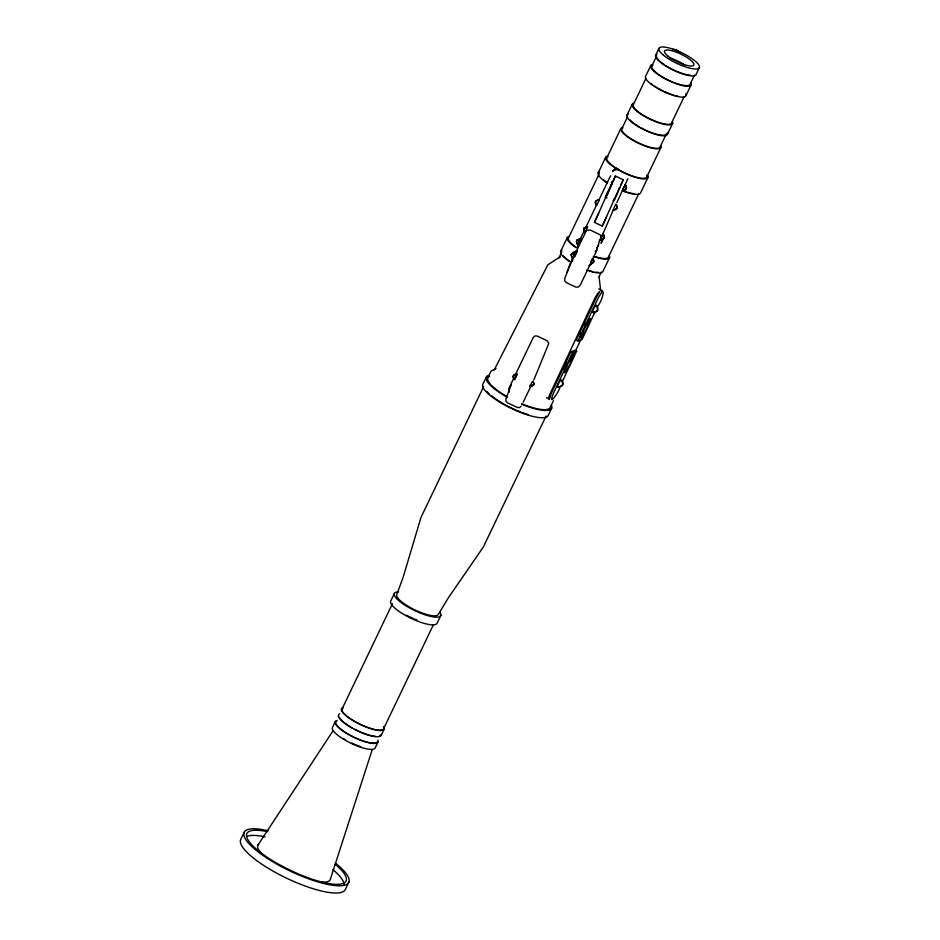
<?xml version="1.0" encoding="UTF-8"?>
<svg xmlns="http://www.w3.org/2000/svg" width="940" height="940" viewBox="0 0 940 940"><rect width="100%" height="100%" fill="white"/><g stroke="black" fill="none" stroke-linecap="round" stroke-linejoin="round"><path stroke-width="1.41" d="M513.123 377.046L513.357 376.024M513.275 376.47L513.875 379.208L516.601 373.697L513.78 375.084A6.016 5.805 20.7 0 0 513.428 375.765L513.24 376.329M533.791 383.978L533.18 381.24L533.826 383.72M571.273 255.01L571.873 257.748L571.356 254.564M583.752 229.243L584.469 231.663M593.763 261.12L593.163 258.394L593.681 261.579A6.016 5.805 20.7 0 1 593.41 262.154L590.438 263.893L592.74 262.883M596.912 249.359L596.865 247.608M601.859 241.521L601.095 243.284L604.255 236.563L603.504 234.401L604.138 236.868M626.557 187.236L626.322 188.27M601.823 291.905L601.8 290.848A7.132 1.645 -61.3 0 1 602.564 292.07M533.908 383.661L533.709 384.437A6.016 5.805 20.7 0 1 533.427 385.001L530.477 386.669L533.321 385.306A6.016 5.805 20.7 0 0 533.626 384.683L533.826 384.119M572.284 260.016L572.484 259.252M576.408 241.768L576.608 241.004A6.016 5.805 20.7 0 1 576.878 240.44L579.851 238.689L577.043 240.229M595.302 202.605L595.572 201.595A6.016 5.805 20.7 0 1 595.889 200.96L598.745 199.527L595.772 201.278A6.016 5.805 20.7 0 0 595.455 201.9L595.455 201.9M595.502 201.841L596.019 205.026L595.384 202.558M595.208 251.544L596.559 250.393A6.016 5.805 20.7 0 0 596.877 249.758L597.029 249.053M604.02 237.585L604.009 237.033M616.934 207.999L617.134 207.235M626.522 187.495L626.252 188.517A6.016 5.805 20.7 0 1 625.934 189.14L625.899 189.199M510.937 385.835L511.149 384.754L505.92 398.971L505.92 401.192L507.4 402.767L517.353 407.455L519.503 407.596L521.16 406.209M571.238 254.869L571.426 254.305A6.016 5.805 20.7 0 1 571.743 253.683L571.908 253.471M576.49 241.31L576.678 240.758A6.016 5.805 20.7 0 1 576.995 240.123L577.031 240.064M572.366 259.569L572.554 259.005A6.016 5.805 20.7 0 1 572.871 258.371L572.907 258.312M583.716 229.101L583.904 228.538A6.016 5.805 20.7 0 1 584.222 227.915L584.257 227.856M593.798 261.273L593.61 261.837A6.016 5.805 20.7 0 1 593.293 262.46L592.823 263.012M596.947 249.511L596.759 250.075A6.016 5.805 20.7 0 1 596.442 250.698L595.772 251.427M604.138 237.28L603.974 237.773A6.016 5.805 20.7 0 1 603.633 238.466L600.778 239.9L603.75 238.161A6.016 5.805 20.7 0 0 604.067 237.526L604.091 237.468M617.051 207.681L616.852 208.245A6.016 5.805 20.7 0 1 616.546 208.88L616.511 208.927M513.875 379.208L513.311 377.528M516.601 373.697L513.663 375.389A6.016 5.805 20.7 0 0 513.311 376.071L513.311 376.071M574.587 252.331L571.661 253.929A6.016 5.805 20.7 0 0 571.309 254.623L571.309 254.623M573.764 252.39L576.584 250.851L573.611 252.601A6.016 5.805 20.7 0 0 573.294 253.224L573.858 256.35L573.412 252.919A6.016 5.805 20.7 0 1 573.729 252.284L573.764 252.226M596.595 205.484L599.45 199.703M612.974 210.125L615.865 204.25L615.371 205.084M622.327 190.374L625.253 184.522L624.771 185.356M372.158 749.873L330.257 879.546A40.103 10.469 25.6 0 1 319.835 881.92M566.973 272.306L570.897 261.637M563.342 369.408L566.08 362.723M572.049 354.815L564.564 370.219M579.698 334.511L580.38 332.596M588.405 319.906L581.978 333.641M613.009 170.598L612.657 171.526L615.124 168.577L617.803 168.683L617.451 169.623L613.538 170.304M619.19 188.447L619.625 187.577L602.27 226.082L594.433 222.38L598.756 213.063M614.772 169.505L615.124 168.577M616.147 169.259L616.499 168.331M602.27 226.082L606.606 216.764M614.584 199.856L623.255 179.751L615.406 176.05L606.735 196.155M571.896 260.779L564.846 278.111L564.74 280.884L566.573 282.764L575.48 286.959L578.088 287.182L580.344 284.914L593.81 256.855M572.413 259.381L572.437 259.311A6.016 5.805 20.7 0 1 572.754 258.688L572.907 258.476M617.004 207.869L616.969 207.94A6.016 5.805 20.7 0 1 616.652 208.562L616.382 209.079M626.369 188.212L626.393 188.141A6.016 5.805 20.7 0 1 626.052 188.834L625.77 189.351M587.7 226.987L584.903 232.544L585.279 231.628M602.916 233.954L600.237 239.43M613.797 209.996L616.182 209.115M623.185 190.268L624.583 190.291L625.887 189.046M596.265 251.52L594.726 254.916M627.885 178.718L616.84 202.629M517.212 374.214L516.706 375.33M572.801 257.396L572.425 258.312L573.976 255.363M530.054 385.753L529.678 386.657L530.172 385.811M533.861 379.889L548.819 343.394L547.139 340.738L537.187 336.038L535.036 335.909L533.25 337.46L515.367 374.778M598.251 245.563L598.698 244.541L598.357 245.211M607.04 197.964L605.384 197.177L608.016 191.49M613.221 200.878L614.807 197.471M601.271 237.703L613.174 210.266M578.347 243.225C575.491 249.664 584.727 230.464 578.699 242.496M594.433 222.38L611.975 183.547L610.73 186.014M592.235 258.735L591.601 260.086M602.235 240.699L603.75 237.538M562.696 380.818L576.608 351.137L574.951 350.232L570.839 351.795L551.11 393.895L549.548 398.96A7.132 1.645 -61.3 0 1 550.182 393.578L594.644 298.709A7.132 1.645 -61.3 0 1 599.873 291.588L596.336 297.392L576.337 340.057L577.994 340.973L582.107 339.399L594.973 311.939M576.608 351.137L572.495 352.7L553.143 394.001C547.397 408.477 560.076 390.547 559.676 387.268M577.994 340.973L597.605 299.12C606.394 282.822 603.527 298.838 597.429 306.71M569.511 361.841L571.32 357.976M574.61 352.888L582.647 335.756M244.036 832.57L240.593 839.749A57.986 15.146 25.6 0 0 287.663 878.7A57.986 15.146 25.6 0 0 345.462 889.205L348.904 882.014M486.227 377.245L482.749 384.495A36.214 9.459 25.6 0 0 512.147 408.818A36.214 9.459 25.6 0 0 548.243 415.374L551.721 408.125M483.642 386.54L420.991 517.423L403.19 577.101L396.739 594.703A23.03 6.016 25.6 0 0 415.433 610.166A23.03 6.016 25.6 0 0 438.381 614.337L448.063 598.251L483.43 546.857L546.081 415.985M487.754 377.962L490.95 371.277L495.956 368.386L494.193 369.961L547.797 264.88L560.17 256.773L558.959 257.854L561.768 251.979M394.318 593.563L390.64 601.259A25.709 6.709 25.6 0 0 411.497 618.52A25.709 6.709 25.6 0 0 437.123 623.173L440.813 615.477M335.228 721.685L332.372 727.642A23.688 6.181 25.6 0 0 351.607 743.552A23.688 6.181 25.6 0 0 375.213 747.841L378.056 741.883M560.651 251.45L567.255 237.655M598.216 172.878L605.618 157.415M342.007 709.042L392.427 603.715M626.98 115.256L632.197 104.364M650.715 65.671L645.498 76.563A22.372 5.84 25.6 0 0 666.319 92.778A22.372 5.84 25.6 0 0 685.812 93.894M655.65 55.366L658.952 48.469M599.368 173.43L568.371 238.184A22.16 5.793 25.6 0 0 576.62 247.608M606.77 157.955L620.882 128.486M621.763 128.898L627.415 117.077M645.933 78.384L633.266 104.869A21.185 5.534 25.6 0 0 650.457 119.098A21.185 5.534 25.6 0 0 671.583 122.94L684.261 96.456M651.784 66.176L656.719 55.871M513.487 378.703L508.634 389.007L509.163 392.274M584.081 231.04L577.783 244.177L577.736 246.68M585.338 228.408L596.653 204.755M599.168 199.503L610.495 175.851M605.384 197.177L615.406 176.05M620.788 184.898L623.255 179.751M598.486 243.73L601.271 237.303L600.284 234.941L590.273 230.006L586.525 230.347L572.707 258.594A3.337 3.22 20.7 0 0 572.636 261.132M531.782 384.354L523.192 402.261M666.366 133.833L660.08 146.969A21.185 5.534 25.6 0 1 636.474 141.905A21.185 5.534 25.6 0 1 622.914 127.864M694.425 75.224L690.101 84.248A21.185 5.534 25.6 0 1 666.495 79.183A21.185 5.534 25.6 0 1 652.948 65.142M599.027 276.748L601.283 272.048M638.812 193.64L608.439 257.078A22.16 5.793 25.6 0 1 594.186 256.267M646.849 176.861L660.949 147.38M667.435 134.326L672.652 123.446M685.965 95.633L691.17 84.741M699.407 67.539L696.105 74.436A22.372 5.84 25.6 0 1 671.184 69.09A22.372 5.84 25.6 0 1 656.872 54.262M383.649 728.676L433.446 624.665M609.555 257.607L602.951 271.401A23.394 6.11 25.6 0 1 586.548 270.062M648.001 177.401L640.598 192.864A23.441 6.122 25.6 0 1 622.797 191.008M384.248 728.958L381.252 735.209A23.688 6.181 25.6 0 1 354.873 729.546A23.688 6.181 25.6 0 1 339.716 713.848M553.39 400.722L550.194 407.396A34.522 9.012 25.6 0 1 521.641 403.742M531.617 382.944L531.958 382.216M599.955 239.864L599.25 241.31M516.354 376.047L514.427 379.772L516.894 374.637M611.341 182.525L611.729 181.749M590.825 261.637L591.213 260.862M531.229 383.72L530.489 385.2M574.505 255.057L576.584 250.851M583.67 325.287L584.927 322.89M591.189 264.328L591.225 264.269A6.016 5.805 20.7 0 0 591.542 263.647M257.736 845.354L332.725 731.273M580.92 335.31L580.074 336.426L581.731 337.343L587.324 327.508L590.261 318.402L582.976 331.221L580.897 337.66L581.731 337.343M584.257 228.009L587.077 226.47L584.104 228.22A6.016 5.805 20.7 0 0 583.787 228.843L584.046 231.029M616.064 209.42L616.499 208.774M625.57 189.387L623.96 190.221M572.107 253.436L573.717 252.601M615.994 209.303L614.572 209.949M590.684 264.692L589.251 265.35M594.949 312.538L597.523 310.729A7.532 7.074 69.2 0 0 597.899 309.941C597.934 305.183 596.771 305.653 597.394 310.13A7.532 7.074 69.2 0 1 597.018 310.929L593.622 312.714M589.133 265.656L591.342 263.964A6.016 5.805 20.7 0 0 591.519 263.647M595.043 312.468L593.563 312.714M354.697 729.205L357.705 730.756A23.03 6.016 25.6 0 0 375.683 736.384M598.686 288.862L602.293 290.836M570.839 351.795L572.495 352.7M546.645 397.655L549.054 398.971M596.618 247.584L596.947 249.1M626.369 186.755L625.805 185.074L626.439 187.554M616.969 206.483L616.417 204.814L617.051 207.282M576.561 242.508L577.125 244.189L576.49 241.721M599.038 276.407L600.59 289.767M606.934 182.854A23.441 6.122 25.6 0 1 599.497 171.726M647.848 175.569A23.441 6.122 25.6 0 1 624.642 173.16A23.441 6.122 25.6 0 1 606.899 156.263M634.641 193.722A22.16 5.793 25.6 0 1 627.65 192.3M626.439 191.925A22.16 5.793 25.6 0 1 622.609 190.562M607.616 182.854A22.16 5.793 25.6 0 1 603.786 180.034M660.797 145.653A22.16 5.793 25.6 0 1 638.871 143.362A22.16 5.793 25.6 0 1 622.092 127.405M646.697 175.122A22.16 5.793 25.6 0 1 624.759 172.843A22.16 5.793 25.6 0 1 607.992 156.874M691.018 83.002A22.372 5.84 25.6 0 1 668.88 80.699A22.372 5.84 25.6 0 1 651.937 64.578M690.454 75.282A21.185 5.534 25.6 0 1 683.756 73.919M682.605 73.555A21.185 5.534 25.6 0 1 665.638 65.565M664.604 64.883A21.185 5.534 25.6 0 1 656.86 57.516M665.203 134.867A21.185 5.534 25.6 0 1 659.375 134.855M658.024 134.585A21.185 5.534 25.6 0 1 640.352 127.476M639.2 126.806A21.185 5.534 25.6 0 1 629.636 119.568M667.283 132.587A22.372 5.84 25.6 0 1 645.134 130.284A22.372 5.84 25.6 0 1 628.202 114.163M672.5 121.695A22.372 5.84 25.6 0 1 650.351 119.392A22.372 5.84 25.6 0 1 633.419 103.271M335.345 863.12A57.986 15.146 25.6 0 1 329.74 884.822A57.986 15.146 25.6 0 1 253.73 848.268A57.986 15.146 25.6 0 1 268.147 830.807M528.339 414.634A34.522 9.012 25.6 0 1 521.829 412.437M520.49 411.931A34.522 9.012 25.6 0 1 505.426 404.917M504.334 404.306A34.522 9.012 25.6 0 1 491.162 395.517M489.223 393.825A34.522 9.012 25.6 0 1 486.861 391.428M335.216 864.33A54.978 14.359 25.6 0 1 327.179 883.248A54.978 14.359 25.6 0 1 256.373 849.125A54.978 14.359 25.6 0 1 267.5 831.7M247.291 836.306A54.978 14.359 25.6 0 1 265.033 836.847M332.748 869.488A54.978 14.359 25.6 0 1 343.97 884.634M677.893 96.162A21.185 5.534 25.6 0 1 675.108 95.539M673.616 95.116A21.185 5.534 25.6 0 1 665.027 91.873M663.769 91.298A21.185 5.534 25.6 0 1 654.452 86.081M652.513 84.718A21.185 5.534 25.6 0 1 650.797 83.39M377.892 740.039A23.688 6.181 25.6 0 1 354.451 737.595A23.688 6.181 25.6 0 1 336.52 720.534M377.469 741.601A23.03 6.016 25.6 0 1 354.509 737.43L349.198 734.704A23.03 6.016 25.6 0 1 337.084 720.839M383.497 726.89A23.03 6.016 25.6 0 1 360.702 724.505L355.379 721.779A23.03 6.016 25.6 0 1 343.264 707.914M352.394 728.018A23.03 6.016 25.6 0 1 339.176 717.091M380.665 734.927A23.03 6.016 25.6 0 1 379.396 736.055M439.638 611.787A25.709 6.709 25.6 0 1 414.176 610.342A25.709 6.709 25.6 0 1 398.619 591.883M598.134 272.318A22.16 5.793 25.6 0 1 595.831 272.154M593.481 271.742A22.16 5.793 25.6 0 1 590.05 270.849M570.016 261.402A22.16 5.793 25.6 0 1 567.043 259.276M566.186 258.582A22.16 5.793 25.6 0 1 563.424 255.962M506.543 396.328A34.522 9.012 25.6 0 1 489.646 376.27M551.463 405.293A36.214 9.459 25.6 0 1 521.77 404.282M507.259 397.256A36.214 9.459 25.6 0 1 488.213 375.471M262.483 854.389A40.103 10.469 25.6 0 1 258.935 843.897M360.713 746.654A21.808 5.699 25.6 0 1 351.772 743.082M345.544 739.815A21.808 5.699 25.6 0 1 343.253 738.417M417.207 620.212A23.03 6.016 25.6 0 1 406.433 615.124M384.084 727.114A23.688 6.181 25.6 0 1 360.643 724.67A23.688 6.181 25.6 0 1 342.712 707.609M569.358 261.402A23.394 6.11 25.6 0 1 561.932 250.299M609.402 255.774A23.394 6.11 25.6 0 1 593.152 256.267M575.962 247.608A23.394 6.11 25.6 0 1 568.536 236.516M669.832 57.975A16.262 4.254 25.6 0 1 684.543 64.919M558.337 386.928A4.171 0.964 -61.3 0 1 557.796 385.259A4.171 0.964 -61.3 0 1 560.628 380.441A4.171 0.964 -61.3 0 1 561.662 381.264M593.822 311.786A4.171 0.964 -61.3 0 1 592.611 311.152A4.171 0.964 -61.3 0 1 595.443 305.97A4.171 0.964 -61.3 0 1 596.641 306.616M678.75 52.17A6.521 1.704 25.6 0 0 676.929 50.631A6.521 1.704 25.6 0 0 675.672 50.337M679.608 51.97A3.983 1.046 25.6 0 0 677 50.443A3.983 1.046 25.6 0 0 672.782 49.597M680.325 52.699A3.983 1.046 25.6 0 1 680.478 53.227M564.599 371.735L564.799 372.734L569.734 364.943L573.706 355.72L573.905 353.311L568.97 361.101L564.599 371.735M562.625 383.544L562.402 384.777A7.532 7.074 69.2 0 1 562.038 385.576L558.63 387.362L562.543 385.388A7.532 7.074 69.2 0 0 562.919 384.589C563.718 381.393 560.969 379.008 562.625 383.544M574.434 256.808L577.36 250.945L574.434 256.808M597.429 247.208L598.087 245.916L597.429 247.208M663.417 55.143A22.372 5.84 25.6 0 0 698.185 68.632A22.372 5.84 25.6 0 0 675.942 50.231A22.372 5.84 25.6 0 0 663.417 55.143M667.717 55.918A16.262 4.254 25.6 0 0 693.003 65.73A16.262 4.254 25.6 0 0 676.823 52.358A16.262 4.254 25.6 0 0 667.717 55.918"/></g></svg>
